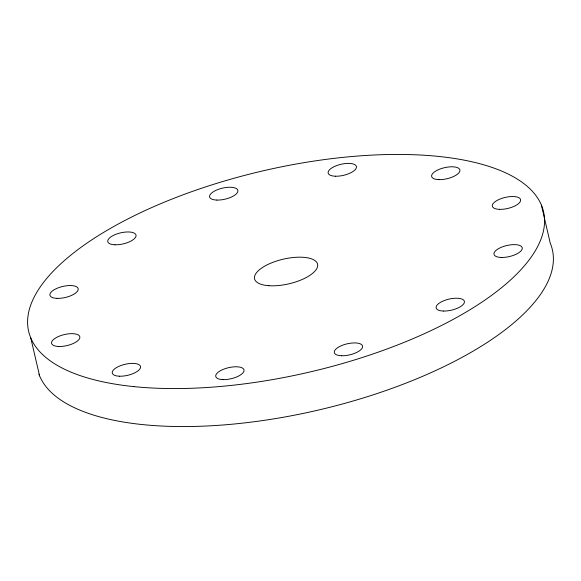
<?xml version="1.0" encoding="UTF-8"?>
<svg xmlns="http://www.w3.org/2000/svg" width="581" height="581" viewBox="0 0 581 581"><rect width="100%" height="100%" fill="white"/><g stroke="black" fill="none" stroke-linecap="round" stroke-linejoin="round"><path stroke-width="0.87" d="M541.419 205.173L550.258 243.163A264.29 103.265 -13.1 0 1 332.928 406.504A264.29 103.265 -13.1 0 1 38.942 374.208M30.742 337.837L39.581 375.827M335.36 176.217A14.496 5.665 -13.1 0 0 356.458 166.958A14.496 5.665 -13.1 0 0 335.019 166.253A14.496 5.665 -13.1 0 0 335.36 176.217M133.913 386.619A264.29 103.265 -13.1 0 0 543.112 232.393A264.29 103.265 -13.1 0 0 181.221 195.499A264.29 103.265 -13.1 0 0 133.913 386.619M268.916 285.714A32.34 12.637 -13.1 0 0 317.669 265.975A32.34 12.637 -13.1 0 0 271.654 262.823A32.34 12.637 -13.1 0 0 268.916 285.714M216.822 200.075A14.496 5.665 -13.1 0 0 237.912 190.815A14.496 5.665 -13.1 0 0 216.481 190.11A14.496 5.665 -13.1 0 0 216.822 200.075M114.98 244.79A14.496 5.665 -13.1 0 0 136.077 235.523A14.496 5.665 -13.1 0 0 114.639 234.826A14.496 5.665 -13.1 0 0 114.98 244.79M57.134 298.373A14.496 5.665 -13.1 0 0 78.232 289.113A14.496 5.665 -13.1 0 0 56.793 288.408A14.496 5.665 -13.1 0 0 57.134 298.373M58.783 346.479A14.496 5.665 -13.1 0 0 79.873 337.22A14.496 5.665 -13.1 0 0 58.441 336.515A14.496 5.665 -13.1 0 0 58.783 346.479M119.475 376.212A14.496 5.665 -13.1 0 0 140.573 366.952A14.496 5.665 -13.1 0 0 119.134 366.248A14.496 5.665 -13.1 0 0 119.475 376.212M222.959 379.604A14.496 5.665 -13.1 0 0 244.056 370.344A14.496 5.665 -13.1 0 0 222.617 369.639A14.496 5.665 -13.1 0 0 222.959 379.604M341.505 355.746A14.496 5.665 -13.1 0 0 362.602 346.487A14.496 5.665 -13.1 0 0 341.163 345.782A14.496 5.665 -13.1 0 0 341.505 355.746M443.339 311.038A14.496 5.665 -13.1 0 0 464.437 301.779A14.496 5.665 -13.1 0 0 443.005 301.074A14.496 5.665 -13.1 0 0 443.339 311.038M501.192 257.448A14.496 5.665 -13.1 0 0 522.283 248.189A14.496 5.665 -13.1 0 0 500.851 247.484A14.496 5.665 -13.1 0 0 501.192 257.448M499.544 209.349A14.496 5.665 -13.1 0 0 520.641 200.082A14.496 5.665 -13.1 0 0 499.202 199.385A14.496 5.665 -13.1 0 0 499.544 209.349M438.844 179.616A14.496 5.665 -13.1 0 0 459.941 170.349A14.496 5.665 -13.1 0 0 438.502 169.652A14.496 5.665 -13.1 0 0 438.844 179.616"/></g></svg>
